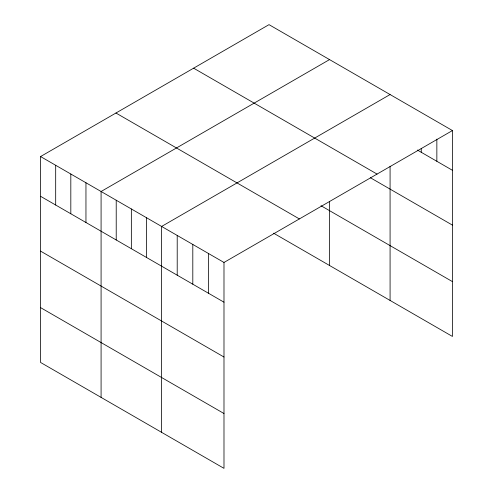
<?xml version="1.0" encoding="UTF-8"?>
<svg xmlns="http://www.w3.org/2000/svg" width="493" height="493" viewBox="0 0 493 493"><rect width="100%" height="100%" fill="white"/><g stroke="black" fill="none" stroke-linecap="round" stroke-linejoin="round"><path stroke-width="0.74" d="M452.445 130.553L223.988 262.455L223.988 468.35L40.555 362.447L40.555 156.552L269.012 24.65L452.445 130.553L452.445 336.448L273.621 233.207M329.546 59.598L101.083 191.5L101.083 397.395M390.08 94.545L161.618 226.447L161.618 432.343M417.368 150.045L452.445 170.295M193.62 68.176L377.053 174.084M370.342 177.72L452.445 225.128M320.992 205.723L452.445 281.62M115.947 113.02L299.38 218.929M40.555 156.552L223.988 262.455M40.555 196.294L223.988 302.197M40.555 251.122L223.988 357.024M40.555 307.614L223.988 413.522M436.853 139.131L436.853 161.297M421.262 148.473L421.262 152.294M390.08 166.27L390.08 300.44M329.546 201.625L329.546 265.493M208.397 253.451L208.397 293.193M192.806 244.448L192.806 284.19M177.209 235.451L177.209 275.193M146.489 217.709L146.489 257.451M131.354 208.97L131.354 248.712M116.219 200.238L116.219 239.98M85.955 182.761L85.955 222.503M70.819 174.023L70.819 213.765M55.684 165.284L55.684 205.026"/></g></svg>
